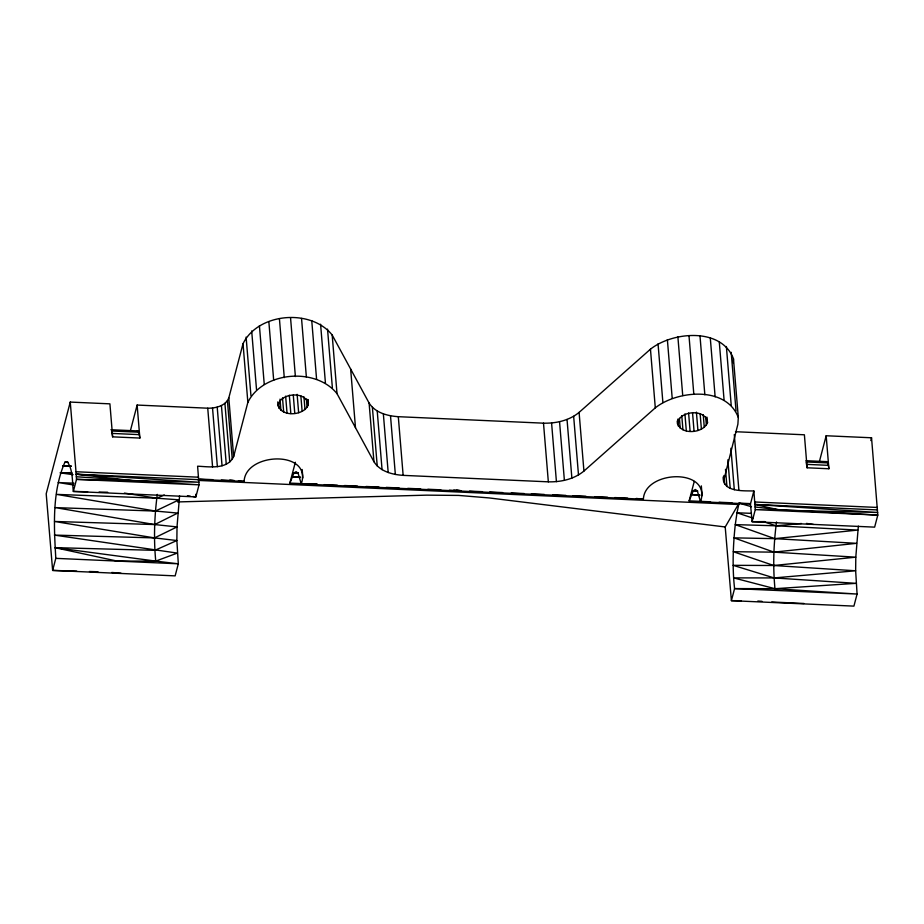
<?xml version="1.0" encoding="UTF-8"?>
<svg xmlns="http://www.w3.org/2000/svg" width="924" height="924" viewBox="0 0 924 924"><rect width="100%" height="100%" fill="white"/><g stroke="black" fill="none" stroke-linecap="round" stroke-linejoin="round"><path stroke-width="1.39" d="M278.147 406.121C279.106 392.388 307.577 390.575 308.212 405.058C303.176 416.897 277.258 417.359 277.801 401.894M723.18 477.015C722.58 492.584 743.82 490.609 753.869 490.991L750.461 503.984L700.554 501.755C711.827 467.671 644.652 469.946 643.381 499.214L301.282 483.968C312.555 449.873 245.368 452.159 244.109 481.416L198.475 479.383M677.431 423.908C678.389 410.175 706.848 408.362 707.484 422.846C702.633 434.176 678.274 435.32 677.2 421.09M723.527 481.3L737.883 424.208L738.311 417.452L733.471 358.789C721.54 327.246 672.695 331.543 650.461 349.18L579.094 412.404C569.23 420.559 556.075 423.481 543.497 423.169L398.302 416.689C387.468 415.962 375.236 412.809 369.103 403.049L332.178 334.996C310.995 308.397 258.096 312.716 243.024 343.705L228.805 397.898C225.595 406.006 215.627 408.304 207.738 408.2L137.133 405.058L130.203 431.462M733.217 362.832L733.471 358.789M179.579 495.888L177.015 526.923L176.865 540.54L178.309 563.802L175.144 575.871L52.633 570.42L46.2 493.786L70.259 402.079L109.91 403.846L112.636 436.844L139.859 438.057L137.133 405.058M858.35 526.137L855.797 557.172L855.647 570.789L857.079 594.051L853.915 606.121L731.404 600.658L725.213 526.969L739.061 503.118L750.265 503.615M157.299 494.386C154.377 516.47 153.615 538.923 155.752 561.111L178.309 563.802L55.798 558.35L52.633 570.42L76.715 571.124M776.518 521.979C773.596 544.063 772.834 566.516 774.97 588.703L857.079 594.051L734.58 588.588L731.404 600.658L741.14 600.716M738.311 417.452C726.38 385.909 677.535 390.205 655.301 407.842L583.933 471.067C574.07 479.221 560.903 482.143 548.336 481.831L403.141 475.363C392.307 474.636 380.076 471.483 373.943 461.711L337.017 393.659C315.835 367.059 262.936 371.39 247.863 402.367L233.645 456.56C227.454 469.842 209.274 466.736 197.609 466.204L199.03 484.834L195.865 496.904L73.354 491.441C72.095 481.589 73.285 470.201 67.279 461.723L64.957 462.127C51.906 491.834 53.985 526.495 55.798 558.35M301.374 483.61L289.87 483.102L295.345 462.254M689.154 500.889L693.3 490.702L695.391 489.501L697.354 491.014L700.554 501.755L710.533 501.79L689.154 500.889L694.259 481.439M819.241 462.162L826.171 435.758L871.54 437.78L877.8 515.072L874.635 527.142L752.124 521.69L750.461 503.984M870.812 440.563L871.54 437.78M289.87 483.102L294.017 472.903L296.107 471.702L298.082 473.215L301.282 483.968L317.036 484.061M164.31 494.987L156.733 498.209L56.503 494.375L155.475 511.064L177.743 513.074L154.724 524.555L54.516 521.471L154.516 537.907L176.865 540.54L154.862 550.334L54.805 547.632L117.059 561.076L155.752 561.111L177.304 553.095L54.366 535.088L154.516 537.907L177.015 526.923L154.724 524.555L55.244 507.611L155.475 511.064L179.002 499.826L156.733 498.209L124.37 493.07M801.443 523.504L775.952 525.802L735.273 524.624C733.009 545.841 732.201 567.336 734.58 588.588L774.97 588.703L856.086 583.333L774.081 577.927L733.575 577.881L774.97 588.703M177.581 501.94L426.634 495.149L458.581 495.414L489.177 497.932L725.213 526.969M73.088 474.67L60.291 472.869L71.829 472.603M764.702 521.598L752.124 521.69L755.289 509.621L753.869 490.991M777.581 509.563L754.966 504.469L877.65 512.462L755.289 509.621L877.8 515.072L777.581 509.563L755.139 507.01M71.24 465.985L62.578 465.915L71.16 466.308M120.986 573.203L111.781 572.464M804.007 603.488L771.759 601.986M87.653 491.776L73.354 491.441L76.519 479.371L198.879 482.224L76.195 474.22L70.259 402.079M99.087 492.042L107.658 492.249M89.466 571.494L97.967 571.748M137.353 430.907L138.854 432.213L139.859 438.057M826.379 461.619L827.892 462.912L828.886 468.757L807.102 467.787L806.109 461.942L827.892 462.912M751.016 513.328L736.994 512.797L735.273 524.624L774.693 538.657L856.525 543.324L773.942 552.148L733.286 551.709L773.735 565.5L855.647 570.789L774.081 577.927L733.136 565.326L773.735 565.5L855.797 557.172L773.942 552.148L734.014 537.86L774.693 538.657L857.784 530.076L775.952 525.802L763.859 521.771M298.302 473.076L294.017 472.903L298.325 473.261M697.562 490.863L693.3 490.702L697.585 491.06M300.462 477.107L291.903 476.761L300.496 477.477M699.826 494.894L691.187 494.559L699.745 495.564M73.966 483.206L58.212 482.547L73.701 485.008M735.492 431.716L804.388 434.788L807.102 467.787M110.926 429.729L138.15 430.942M805.959 460.706L827.176 461.642M138.854 432.213L111.631 431L112.636 436.844M112.22 433.425L139.443 434.638M806.698 464.368L828.481 465.338M76.011 471.748L198.51 477.2M754.781 501.986L877.292 507.449M60.291 472.869L71.818 473.377M199.907 479.082L212.739 479.66M221.298 480.041L232.698 480.549M304.25 483.737L317.186 484.315M324.37 484.638L337.306 485.216M344.49 485.527L357.426 486.105M366.054 486.486L378.99 487.063M386.174 487.387L399.122 487.964M407.738 488.346L420.674 488.923M427.87 489.246L440.806 489.824M449.422 490.205L460.926 490.713L456.687 490.136M469.554 491.106L482.49 491.683M489.674 491.995L502.61 492.573M511.238 492.966L524.174 493.543M531.358 493.855L544.294 494.432M552.922 494.814L565.858 495.391M573.042 495.714L585.978 496.292M594.606 496.673L607.542 497.251M614.737 497.574L627.673 498.151M719.091 502.229L731.935 502.795M76.369 476.761L199.03 484.834L76.519 479.371L76.195 474.22L198.706 479.672M754.966 504.469L877.477 509.921M198.279 480.422L738.692 504.504M757.83 601.05L762.011 601.339M453.765 490.124L460.926 490.713M229.799 480.064L234.095 480.468M238.38 480.873L244.109 481.416M636.266 498.44L643.381 499.214M76.195 474.22L134.65 480.907M54.805 547.632L155.752 561.111M187.445 495.738L190.252 496.119M193.058 496.511L195.865 496.904L195.703 494.282M806.467 523.411L813.386 524.416M751.466 506.722L739.061 503.118L736.994 512.797L753.118 518.179M826.171 435.758L828.886 468.757M731.196 352.321L736.035 410.984M734.303 434.523L738.9 490.321M726.368 346.5L731.207 405.174M730.884 448.244L734.303 489.732M719.265 341.695L724.104 400.358M727.858 459.817L730.214 488.426M725.502 469.323L726.922 486.498M723.931 475.479L724.635 484.061M710.302 338.161L715.141 396.835M707.022 417.209L707.484 422.846M700.011 336.128L704.85 394.791M705.659 416.736L706.352 425.202M703.233 414.657L704.273 427.35M700.115 413.629L701.397 429.14M696.407 412.127L697.92 430.457M688.992 335.701L693.832 394.363M701.328 485.874L702.136 495.714M692.55 412.878L694.063 431.219M688.599 413.016L690.101 431.358M684.915 413.94L686.313 430.873M677.893 336.902L682.732 395.576M681.773 415.684L682.94 429.787M679.406 418.329L680.226 428.193M677.766 419.138L678.343 426.195M667.382 339.674L672.21 398.348M658.05 343.844L662.889 402.517M650.461 349.18L655.301 407.842M579.094 412.404L583.933 471.067M573.654 416.308L578.493 474.971M567.036 419.461L571.875 478.135M559.551 421.725L564.391 480.399M551.582 422.984L556.421 481.647M543.497 423.169L548.336 481.831M398.302 416.689L403.141 475.363M390.506 415.8L395.345 474.474M383.356 413.871L388.196 472.545M377.223 411.007L382.062 469.669M372.395 407.334L377.235 466.008M369.103 403.049L373.943 461.711M350.646 369.023L355.486 427.685M332.178 334.996L337.017 393.659M327.535 329.117L332.374 387.791M320.582 324.22L325.421 382.894M311.746 320.582L316.586 379.256M301.536 318.433L306.375 377.096M308.085 399.838L308.316 402.656M307.738 399.411L308.212 405.058M306.375 398.949L307.068 407.403M303.95 396.858L305.001 409.551M300.843 395.83L302.125 411.342M297.124 394.329L298.637 412.67M290.552 317.879L295.391 376.542M302.171 469.484L302.864 477.927M293.278 395.091L294.779 413.421M289.316 395.229L290.829 413.559M279.441 318.965L284.28 377.627M285.643 396.153L287.029 413.074M282.501 397.898L283.668 412M280.018 399.122L280.942 410.406M278.598 402.76L279.06 408.396M268.849 321.621L273.689 380.295M259.413 325.698L264.252 384.361M251.686 330.954L256.526 389.616M246.107 337.075L250.947 395.738M243.024 343.705L247.863 402.367M228.805 397.898L233.645 456.56M227.431 400.739L232.27 459.413M224.913 403.349L229.753 462.012M221.425 405.521L226.264 464.183M217.209 407.114L222.049 465.788M212.532 408.027L217.371 466.701M207.738 408.2L212.578 466.874M67.845 462.231L64.957 462.127L67.822 462.254"/></g></svg>
